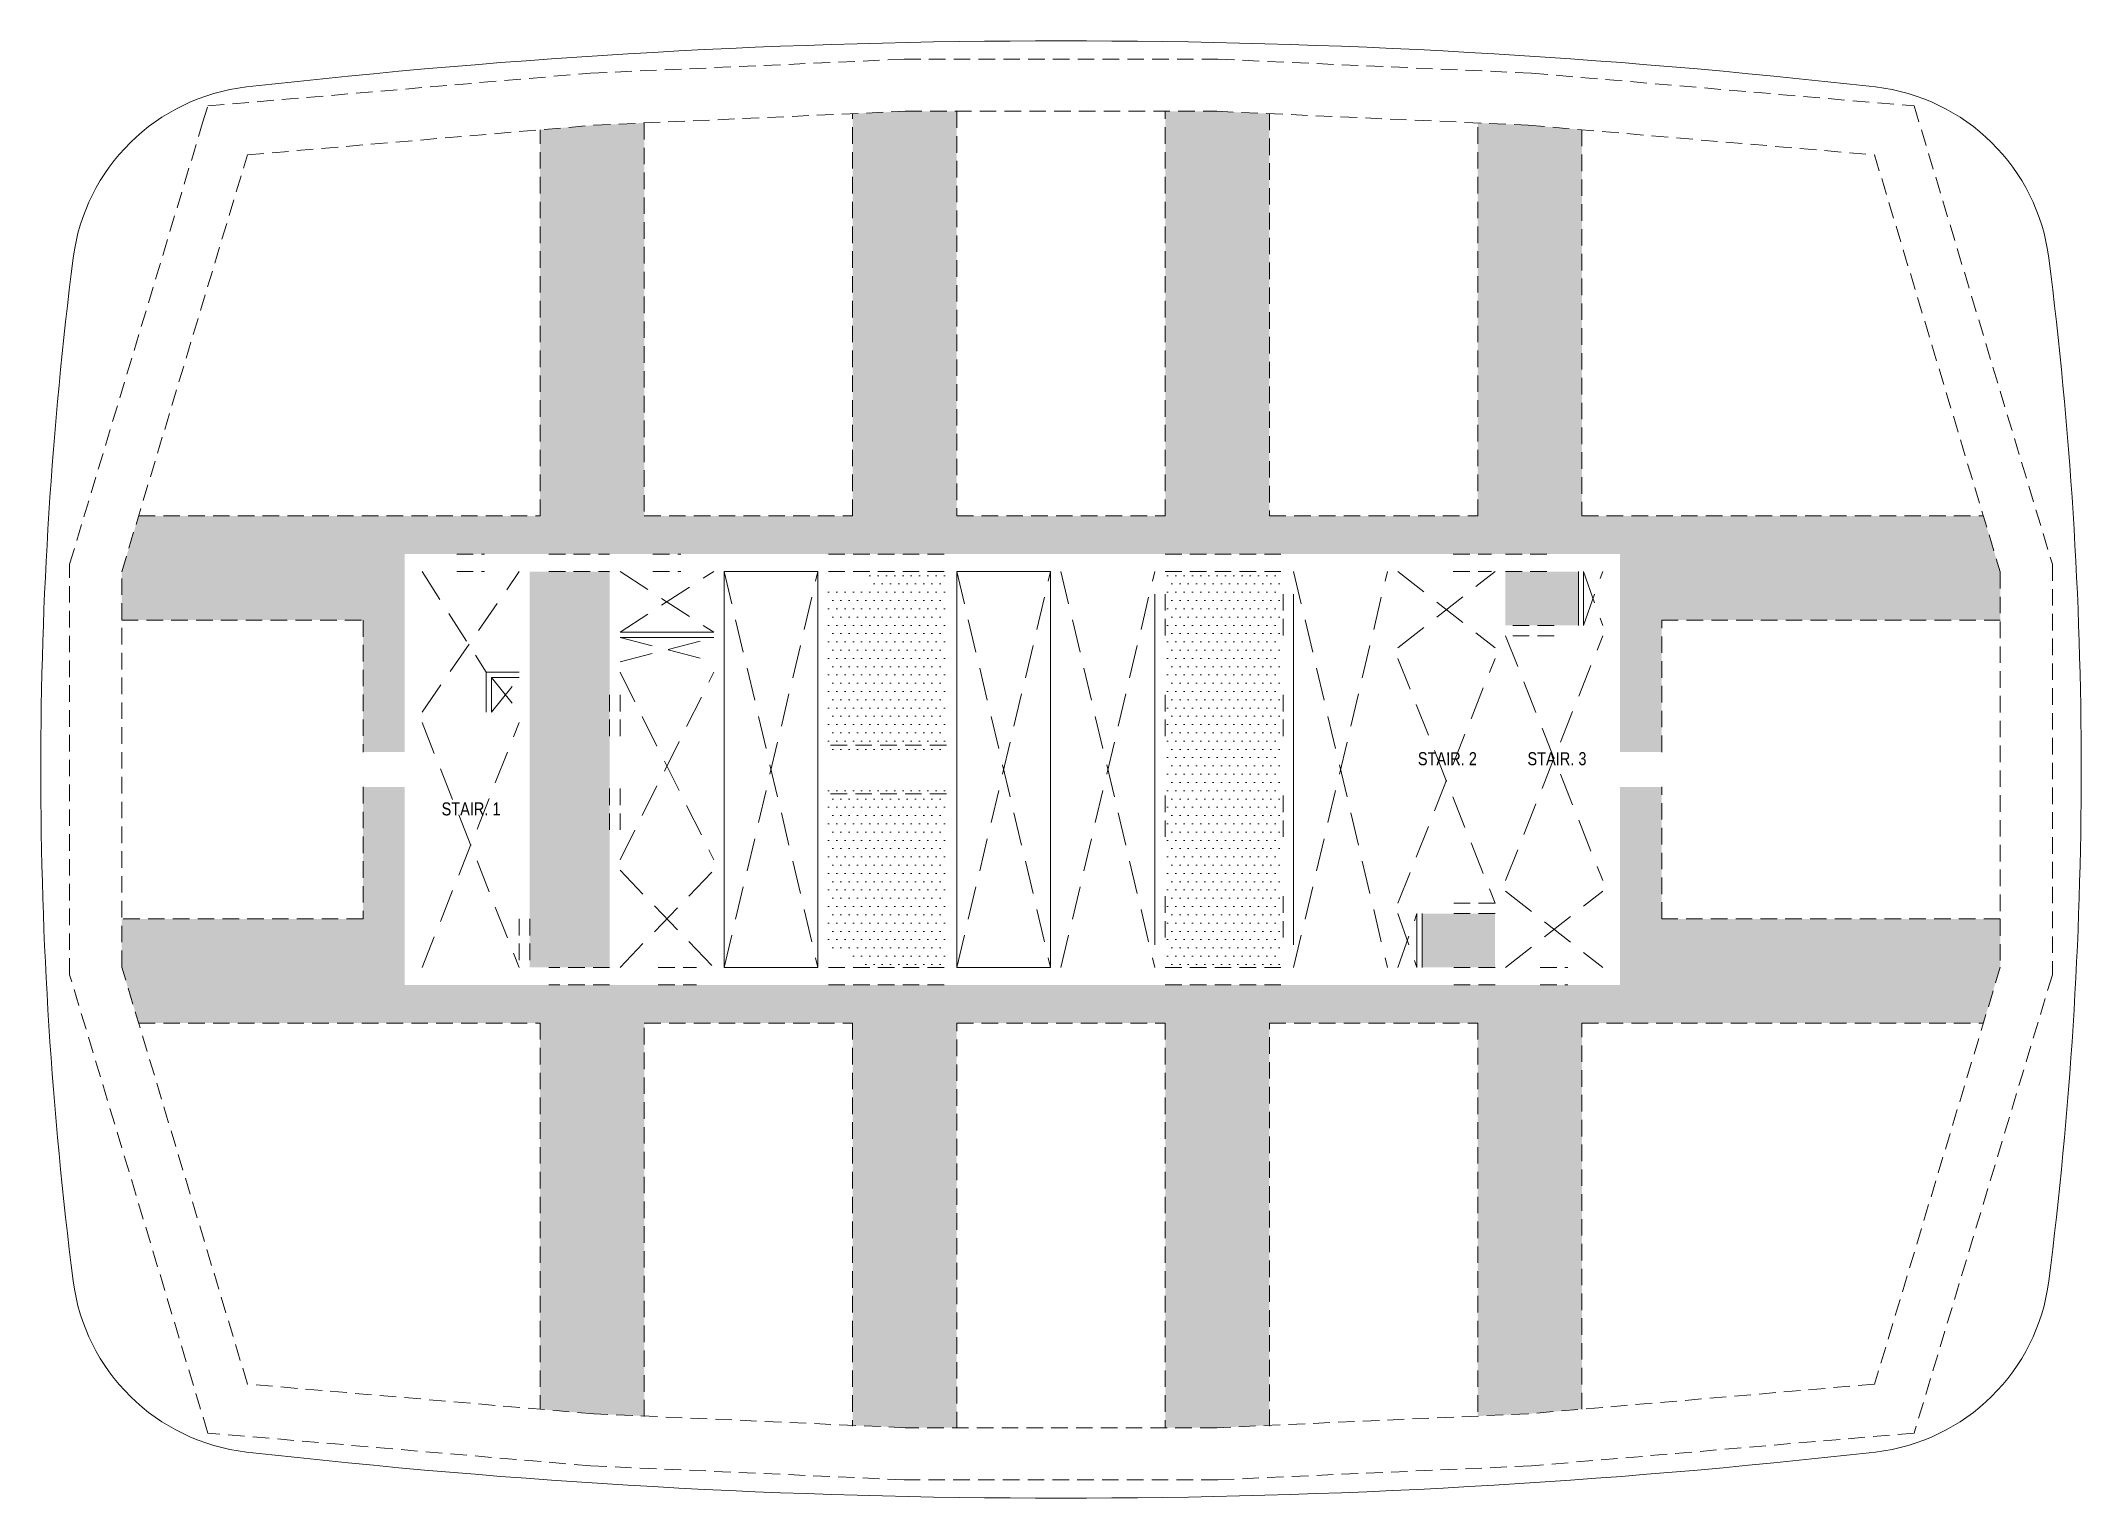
# Model space of a CAD drawing. Header units: millimetres. Extents: x 29820 to 88580, y 37020 to 78980.
import ezdxf
from ezdxf.enums import TextEntityAlignment as Align

# ---------------------------------------------------------------- set-up
doc = ezdxf.new("R2010")
doc.units = ezdxf.units.MM
doc.linetypes.add('DASHED2', pattern=[9.525, 6.35, -3.175])
doc.linetypes.add('HIDDEN2', pattern=[4.7625, 3.175, -1.5875])
for name, color, linetype, lineweight in [('NDC_S_ANNO', 7, 'Continuous', 20), ('NDC_S_BEAM', 3, 'HIDDEN2', 15), ('NDC_S_HATCH MATERIAL', 8, 'Continuous', 13), ('NDC_S_OPENING', 9, 'DASHED2', 13), ('NDC_S_SLAB', 2, 'Continuous', 18)]:
    doc.layers.add(name, color=color, linetype=linetype, lineweight=lineweight)
doc.styles.add('ARIAL', font='arial.ttf', dxfattribs={"width": 0.8})

msp = doc.modelspace()

# ---------------------------------------------------------------- hatches: boundary and pattern name
at = {"layer": 'NDC_S_HATCH MATERIAL', "ltscale": 150}
h = msp.add_hatch(dxfattribs=at)
h.set_pattern_fill('CROSS', color=256, scale=40)
h.paths.add_polyline_path([(47200, 76616), (45749, 76551), (44200, 76419), (44200, 65300), (32636, 65300), (32150, 63689), (32150, 62300), (39100, 62300), (39100, 58500), (40300, 58500), (40300, 64200), (75300, 64200), (75300, 58500), (76500, 58500), (76500, 62300), (86250, 62300), (86250, 63689), (85764, 65300), (74200, 65300), (74200, 76419), (72651, 76551), (71200, 76616), (71200, 65300), (65200, 65300), (65200, 76883), (63683, 76950), (62200, 76950), (62200, 65300), (56200, 65300), (56200, 76950), (54717, 76950), (53200, 76883), (53200, 65300), (47200, 65300)])
h.paths.add_polyline_path([(47200, 50700), (53200, 50700), (53200, 39117), (54717, 39050), (56200, 39050), (56200, 50700), (62200, 50700), (62200, 39050), (63683, 39050), (65200, 39117), (65200, 50700), (71200, 50700), (71200, 39384), (72651, 39449), (74200, 39581), (74200, 50700), (85764, 50700), (86250, 52311), (86250, 53700), (76500, 53700), (76500, 57500), (75300, 57500), (75300, 51800), (40300, 51800), (40300, 57500), (39100, 57500), (39100, 53700), (32150, 53700), (32150, 52311), (32636, 50700), (44200, 50700), (44200, 39581), (45749, 39449), (47200, 39384)])
at = {"layer": 'NDC_S_HATCH MATERIAL'}
h = msp.add_hatch(dxfattribs=at)
h.set_pattern_fill('HEX', color=256, scale=50)
h.set_pattern_definition([(0, (72535.66, 63332.05), (0, 274.963), [158.75, -317.5]), (120, (72535.66, 63332.05), (-238.125, -137.4815), [158.75, -317.5]), (60, (72694.4, 63332.05), (-238.125, 137.4815), [158.75, -317.5])])
h.paths.add_polyline_path([(72700, 63700), (72000, 63700), (72000, 62150), (72700, 62150)])
h.paths.add_polyline_path([(74100, 63700), (73350, 63700), (72700, 63700), (72700, 62150), (73350, 62150), (74100, 62150)])
h.paths.add_polyline_path([(71700, 53850), (70350, 53850), (69600, 53850), (69600, 52300), (70350, 52300), (71700, 52300)])
h.paths.add_polyline_path([(46200, 63700), (45700, 63700), (45700, 52300), (46200, 52300), (46200, 56050), (46200, 57450), (46200, 58750), (46200, 60150)])
h.paths.add_polyline_path([(45700, 63700), (44450, 63700), (43900, 63700), (43900, 53650), (43900, 52300), (44450, 52300), (45700, 52300)])
h = msp.add_hatch(dxfattribs=at)
h.set_pattern_fill('DOTS', color=256, scale=150)
h.paths.add_polyline_path([(63700, 63700), (63300, 63700), (62200, 63700), (62200, 63050), (62200, 61650), (62200, 60150), (62200, 58750), (62200, 58750), (62200, 57280), (63700, 57280)])
h.paths.add_polyline_path([(65600, 61650), (65600, 63050), (65600, 63700), (63700, 63700), (63700, 57280), (65600, 57280), (65600, 58750), (65600, 60150)])
h.paths.add_polyline_path([(65600, 55850), (65600, 57250), (65600, 57280), (63700, 57280), (63700, 52300), (65600, 52300), (65600, 52950), (65600, 54350)])
h.paths.add_polyline_path([(62657, 57280), (65260, 57290)])
h.paths.add_polyline_path([(62446, 57280), (65412, 57280)])
h.paths.add_polyline_path([(63300, 52300), (63700, 52300), (63700, 57280), (62200, 57280), (62200, 57250), (62200, 55850), (62200, 54350), (62200, 52300)])
h.paths.add_polyline_path([(53600, 63200), (53600, 63700), (53050, 63450)], flags=16)
h.paths.add_polyline_path([(52500, 63200), (53600, 63200), (53050, 63450)], flags=17)
h.paths.add_polyline_path([(53600, 52300), (53600, 52800), (53050, 52550), (53600, 52800)], flags=17)
h.paths.add_polyline_path([(53050, 52550), (53600, 52800), (52500, 52800)], flags=17)
h.paths.add_polyline_path([(52500, 58500), (54700, 58500), (54700, 63700), (53600, 63700), (53050, 63450), (52500, 63200), (52500, 60150), (52500, 58750), (52500, 58750)])
h.paths.add_polyline_path([(54700, 57500), (52500, 57500), (52500, 54350), (52500, 52950), (52500, 52950), (52500, 52800), (53600, 52300), (54700, 52300)])
h.paths.add_polyline_path([(54200, 58000), (54700, 57853), (54700, 58147)])
h.paths.add_polyline_path([(54700, 58500), (55900, 58500), (55900, 58750), (55900, 60150), (55900, 61650), (55900, 63050), (55900, 63700), (54700, 63700)])
h.paths.add_polyline_path([(55900, 57500), (54700, 57500), (54700, 52300), (55900, 52300), (55900, 52950), (55900, 54350)])
h = msp.add_hatch(dxfattribs=at)
h.set_pattern_fill('DOTS', color=256, scale=150)
h.paths.add_polyline_path([(56718, 52304), (58917, 52304), (58917, 52876), (56718, 52876)], flags=9)

# ---------------------------------------------------------------- linework, layer by layer
at = {"layer": 'NDC_S_BEAM', "ltscale": 150}
for p, q in [((45651, 78049), (54683, 78450)), ((54683, 78450), (63717, 78450)), ((63717, 78450), (72749, 78049)), ((34628, 77104), (45651, 78049)), ((72749, 78049), (83771, 77104)), ((34481, 76616), (34628, 77104)), ((83771, 77104), (87750, 63911)), ((30650, 63911), (34481, 76616)), ((35770, 75696), (45749, 76551)), ((45749, 76551), (54717, 76950)), ((54717, 76950), (63683, 76950)), ((63683, 76950), (72651, 76551)), ((72651, 76551), (82629, 75696)), ((32150, 63689), (35770, 75696)), ((82629, 75696), (86250, 63689)), ((41799, 64200), (42601, 64200)), ((44450, 64200), (46200, 64200)), ((47449, 64200), (48251, 64200)), ((52500, 64200), (55900, 64200)), ((62200, 64200), (65600, 64200)), ((70498, 64200), (71600, 64200)), ((72000, 64200), (73400, 64200)), ((30650, 52089), (30650, 63911)), ((32150, 52311), (32150, 63689)), ((41799, 63700), (42601, 63700)), ((44450, 63700), (46200, 63700)), ((47449, 63700), (48251, 63700)), ((52500, 63700), (55900, 63700)), ((62200, 63700), (65600, 63700)), ((70498, 63700), (71600, 63700)), ((72000, 63700), (73400, 63700)), ((86250, 63689), (86250, 52311)), ((87750, 63911), (87750, 52089)), ((61900, 63050), (61900, 61650)), ((62200, 63050), (62200, 61650)), ((65600, 63050), (65600, 61650)), ((65900, 63050), (65900, 61650)), ((73400, 62150), (72000, 62150)), ((73400, 61850), (72000, 61850)), ((46200, 60150), (46200, 58750)), ((46500, 60150), (46500, 58750)), ((61900, 60150), (61900, 58750)), ((62200, 60150), (62200, 58750)), ((65600, 60150), (65600, 58750)), ((65900, 60150), (65900, 58750)), ((55900, 58700), (52500, 58700)), ((46200, 57450), (46200, 56050)), ((46500, 57450), (46500, 56050)), ((55900, 57300), (52500, 57300)), ((61900, 57250), (61900, 55850)), ((62200, 57250), (62200, 55850)), ((65600, 57250), (65600, 55850)), ((65900, 57250), (65900, 55850)), ((61900, 54350), (61900, 52950)), ((62200, 54350), (62200, 52950)), ((65600, 54350), (65600, 52950)), ((65900, 54350), (65900, 52950)), ((71700, 54150), (70300, 54150)), ((43600, 53700), (43600, 52300)), ((43900, 53700), (43900, 52300)), ((71700, 53850), (70300, 53850)), ((35771, 40304), (32150, 52311)), ((46200, 52300), (44450, 52300)), ((47600, 52300), (48700, 52300)), ((52500, 52300), (55900, 52300)), ((62200, 52300), (65600, 52300)), ((71700, 52300), (70300, 52300)), ((72999, 52300), (73799, 52300)), ((86250, 52311), (82629, 40304)), ((34629, 38896), (30650, 52089)), ((46200, 51800), (44450, 51800)), ((47600, 51800), (48700, 51800)), ((52500, 51800), (55900, 51800)), ((62200, 51800), (65600, 51800)), ((71700, 51800), (70300, 51800)), ((72999, 51800), (73799, 51800)), ((87750, 52089), (83771, 38896)), ((45749, 39449), (35771, 40304)), ((82629, 40304), (72651, 39449)), ((54717, 39050), (45749, 39449)), ((72651, 39449), (63683, 39050)), ((45651, 37951), (34629, 38896)), ((63683, 39050), (54717, 39050)), ((83771, 38896), (72749, 37951)), ((54683, 37550), (45651, 37951)), ((72749, 37951), (63717, 37550)), ((63717, 37550), (54683, 37550))]:
    msp.add_line(p, q, dxfattribs=at)
for points in [[(32636, 65300), (44200, 65300), (44200, 76419)], [(47200, 76616), (47200, 65300), (53200, 65300), (53200, 76883)], [(56200, 76950), (56200, 65300), (62200, 65300), (62200, 76950)], [(65200, 76883), (65200, 65300), (71200, 65300), (71200, 76616)], [(74200, 76419), (74200, 65300), (85764, 65300)], [(32150, 62300), (39100, 62300), (39100, 58500)], [(76500, 58500), (76500, 62300), (86250, 62300)], [(39100, 57500), (39100, 53700), (32150, 53700)], [(86250, 53700), (76500, 53700), (76500, 57500)], [(32636, 50700), (44200, 50700), (44200, 39580)], [(47200, 39371), (47200, 50700), (53200, 50700), (53200, 39098)], [(56200, 39033), (56200, 50700), (62200, 50700), (62200, 39033)], [(65200, 39098), (65200, 50700), (71200, 50700), (71200, 39371)], [(74200, 39580), (74200, 50700), (85764, 50700)]]:
    msp.add_lwpolyline(points, dxfattribs=at)
at = {"layer": 'NDC_S_OPENING', "ltscale": 150}
for p, q in [((40800, 59650), (43600, 63700)), ((40800, 63700), (42650, 60800)), ((49500, 52300), (52200, 63700)), ((49500, 63700), (52200, 52300)), ((56200, 52300), (58900, 63700)), ((56200, 63700), (58900, 52300)), ((59200, 52300), (61900, 63700)), ((59200, 63700), (61900, 52300)), ((65900, 52300), (68600, 63700)), ((65900, 63700), (68600, 52300)), ((68900, 61500), (71700, 63700)), ((68900, 63700), (71700, 61500)), ((74250, 62150), (74800, 63700)), ((74250, 63700), (74800, 62150)), ((72000, 54800), (74800, 61850)), ((72000, 61850), (74800, 54800)), ((68900, 54150), (71700, 61200)), ((68900, 61200), (71700, 54150)), ((42800, 59650), (43600, 60650)), ((42800, 60650), (43600, 59650)), ((46500, 55400), (49200, 60800)), ((46500, 60800), (49200, 55400)), ((40800, 52300), (43600, 59350)), ((40800, 59350), (43600, 52300)), ((46500, 55100), (49200, 52300)), ((46500, 52300), (49200, 55100)), ((72000, 52300), (74800, 54500)), ((72000, 54500), (74800, 52300)), ((68900, 52300), (69450, 53850)), ((68900, 53850), (69450, 52300))]:
    msp.add_line(p, q, dxfattribs=at)
for points in [[(46500, 61950), (49200, 63700)], [(46500, 63700), (49200, 61950)], [(46500, 61100), (49200, 61800)], [(46500, 61800), (49200, 61100)]]:
    msp.add_lwpolyline(points, dxfattribs=at)
at = {"layer": 'NDC_S_SLAB', "ltscale": 150}
for p, q in [((74100, 63700), (74100, 62150)), ((74250, 63700), (74250, 62150)), ((61900, 63050), (61900, 52950)), ((65900, 63050), (65900, 52950)), ((46500, 61950), (49200, 61950)), ((46500, 61800), (49200, 61800))]:
    msp.add_line(p, q, dxfattribs=at)
at = {"layer": 'NDC_S_SLAB'}
for p, q in [((69450, 52300), (69450, 53850)), ((69600, 52300), (69600, 53850))]:
    msp.add_line(p, q, dxfattribs=at)
msp.add_lwpolyline([(88580, 58000, 0.031644), (87647, 72725, 0.345625), (82654, 77651, 0.056648), (35746, 77651, 0.345625), (30753, 72725, 0.031644), (29820, 58000, 0.031644), (30753, 43275, 0.345625), (35746, 38349, 0.056648), (82654, 38349, 0.345625), (87647, 43275, 0.031644)], format="xyb", close=True, dxfattribs=at)
for points in [[(49500, 63700), (52200, 63700), (52200, 52300), (49500, 52300)], [(56200, 52300), (58900, 52300), (58900, 63700), (56200, 63700)]]:
    msp.add_lwpolyline(points, close=True, dxfattribs=at)
at = {"layer": 'NDC_S_SLAB', "ltscale": 150}
for points in [[(42650, 59650), (42650, 60800), (43600, 60800)], [(42800, 59650), (42800, 60650), (43600, 60650)]]:
    msp.add_lwpolyline(points, dxfattribs=at)

# ---------------------------------------------------------------- texts
at = {"layer": 'NDC_S_ANNO', "style": 'ARIAL', "width": 0.8}
for s, p in [('STAIR. 2', (70327, 58311)), ('STAIR. 3', (73483, 58311)), ('STAIR. 1', (42211, 56866))]:
    msp.add_text(s, height=375, rotation=0.04053, dxfattribs=at).set_placement(p, align=Align.MIDDLE_CENTER)

doc.saveas('drawing.dxf')
